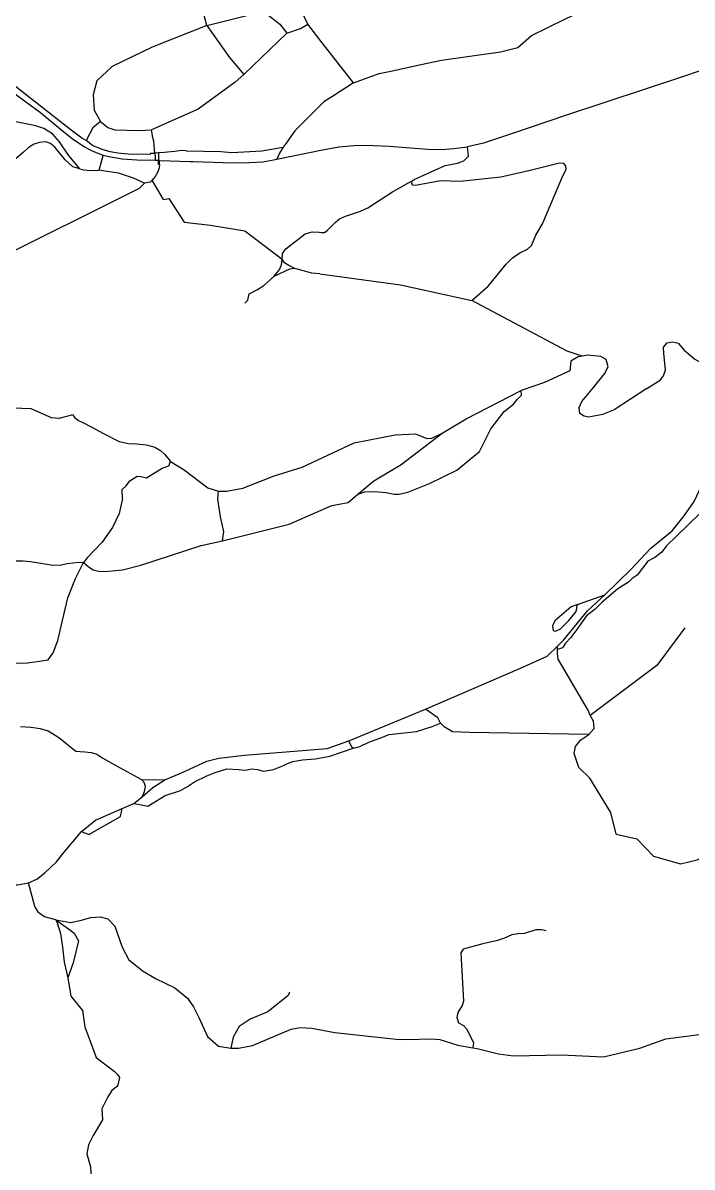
# Model space of a CAD drawing. Header units: inches. Extents: x 2740922 to 2751091, y 1249500 to 1259683.
# Drawn here: x 2747978 to 2749080, y 1252899 to 1254783 of the extents above; entities that cross this region are included whole.
import ezdxf

# ---------------------------------------------------------------- set-up
doc = ezdxf.new("R2010")
doc.units = ezdxf.units.IN
doc.header["$MEASUREMENT"] = 0

msp = doc.modelspace()

# ---------------------------------------------------------------- linework, layer by layer
for points in [[(2748281.1, 1254778.6), (2748271.7, 1254814.6), (2748257.1, 1254813.1), (2748253.7, 1254815.3), (2748260.8, 1254827.1), (2748261.4, 1254828.1), (2748263.4, 1254839.3)], [(2748667.3, 1254721.7), (2748764.2, 1254735.2), (2748792.7, 1254742.5), (2748815.2, 1254762.1), (2748840.2, 1254774.5), (2748873.5, 1254791.1), (2748914.2, 1254809.7), (2748951.3, 1254829.1), (2748973.1, 1254839.2), (2748993.7, 1254844.9)], [(2748281.1, 1254778.6), (2748362.1, 1254799.1), (2748383, 1254795.2), (2748401.2, 1254781.1), (2748412.6, 1254765.9)], [(2748447.3, 1254781.2), (2748439.8, 1254796.8), (2748436.1, 1254806.2)], [(2748412.6, 1254765.9), (2748435.1, 1254774), (2748447.3, 1254781.2)], [(2748471.2, 1254750.4), (2748447.3, 1254781.2)], [(2748281.1, 1254778.6), (2748191.1, 1254743), (2748125.3, 1254711.3), (2748100.1, 1254687.6), (2748094.2, 1254664.6), (2748095.8, 1254639.1), (2748106.3, 1254620.6)], [(2748281.1, 1254778.6), (2748318.7, 1254726.3), (2748342.3, 1254698.3)], [(2748342.3, 1254698.3), (2748412.6, 1254765.9)], [(2748522.5, 1254684.2), (2748471.2, 1254750.4)], [(2748082.4, 1254589.1), (2748075.4, 1254593.3), (2748057.7, 1254606.2), (2747953.4, 1254688.3), (2747938.7, 1254703.7), (2747927.7, 1254718.2), (2747922.4, 1254727.5)], [(2748110.8, 1254564.9), (2748092.8, 1254571.9), (2748079.5, 1254579.2), (2748061.6, 1254590.3), (2748042.9, 1254605.3), (2748007.2, 1254634.7), (2747962.2, 1254667.7), (2747942.5, 1254683.4), (2747935.1, 1254690.7), (2747928.5, 1254698.6), (2747923, 1254707.5), (2747915.8, 1254721.5)], [(2748560.1, 1254698.3), (2748564.5, 1254699.9), (2748586.5, 1254704.3), (2748633.5, 1254714.5), (2748667.3, 1254721.7)], [(2749176.2, 1254687.6), (2749168, 1254694.8), (2749159.1, 1254701), (2749151.2, 1254704.9), (2749142.6, 1254707.5), (2749131.4, 1254709), (2749120.1, 1254709.1), (2749110.9, 1254708.3), (2749102.1, 1254706.6), (2749091.2, 1254703.8), (2749065.7, 1254695)], [(2748342.3, 1254698.3), (2748327.9, 1254685.4), (2748266.9, 1254640.8), (2748189.9, 1254607)], [(2748522.5, 1254684.2), (2748560.1, 1254698.3)], [(2749065.7, 1254695), (2748873.2, 1254631.2), (2748782.6, 1254600.6), (2748736.6, 1254585.1), (2748710, 1254578.8)], [(2748522.5, 1254684.2), (2748491, 1254664.1), (2748473.7, 1254653), (2748425.7, 1254605.1), (2748411.6, 1254584.9), (2748406.9, 1254578.6)], [(2748072.3, 1254542.9), (2748053.6, 1254565), (2748038.9, 1254587.2), (2748027.2, 1254600.3), (2748012.9, 1254609.2), (2748000, 1254613.8), (2747947.8, 1254623.9), (2747934.1, 1254625.8), (2747919.9, 1254625.7), (2747905.6, 1254623), (2747871.4, 1254614.9), (2747851.2, 1254605.3), (2747809.8, 1254573.1), (2747798.3, 1254571.6)], [(2748106.3, 1254620.6), (2748093.3, 1254610.2), (2748082.4, 1254589.1)], [(2748106.3, 1254620.6), (2748118.3, 1254611), (2748129.6, 1254607.1), (2748169.1, 1254605.7), (2748189.9, 1254607)], [(2748195.7, 1254568.7), (2748193.9, 1254588.1), (2748192.4, 1254594.1), (2748189.9, 1254607)], [(2748072.3, 1254542.9), (2748060.5, 1254545.9), (2748047.9, 1254557.3), (2748031.5, 1254578), (2748024.1, 1254584.2), (2748016, 1254587.1), (2748005.6, 1254586.1), (2747998.8, 1254583.9), (2747996.3, 1254583.1), (2747986.8, 1254577), (2747979.7, 1254569.9), (2747962, 1254555.3)], [(2748188.9, 1254568.4), (2748187.3, 1254566.1), (2748151.8, 1254566.7), (2748134.9, 1254568.3), (2748121.8, 1254570.7), (2748108.8, 1254574.6), (2748092.9, 1254581.3), (2748082.4, 1254589.1)], [(2748247.4, 1254572.4), (2748239.8, 1254572.7), (2748227.9, 1254571.5), (2748210.7, 1254569.5), (2748201.5, 1254569)], [(2748247.4, 1254572.4), (2748304.1, 1254571)], [(2748304.1, 1254571), (2748322.1, 1254569.6), (2748371.5, 1254572.3), (2748406.9, 1254578.6)], [(2748396.3, 1254558.5), (2748471.6, 1254574.1), (2748498.1, 1254578.9), (2748529.4, 1254581.5), (2748555.5, 1254581.3), (2748581.4, 1254580.2), (2748645.1, 1254575.3), (2748668.5, 1254574.7), (2748687.7, 1254576), (2748710, 1254578.8)], [(2748406.9, 1254578.6), (2748400.7, 1254568.4), (2748396.3, 1254558.5)], [(2748619.2, 1254522.7), (2748622.5, 1254525), (2748673.3, 1254548.4), (2748693.7, 1254552.1), (2748704.1, 1254556), (2748711.5, 1254563.5), (2748710, 1254578.8)], [(2748104.2, 1254540.4), (2748110.8, 1254564.9)], [(2748196.1, 1254556.4), (2748166, 1254556.8), (2748141.7, 1254558.5), (2748120, 1254562.3), (2748110.8, 1254564.9)], [(2748188.9, 1254568.4), (2748195.7, 1254568.7)], [(2748201.5, 1254569), (2748195.7, 1254568.7)], [(2748195.7, 1254568.7), (2748195.9, 1254563.2), (2748196.1, 1254556.4)], [(2748202.6, 1254556.4), (2748201.7, 1254556.4), (2748196.1, 1254556.4)], [(2748201.5, 1254569), (2748201.6, 1254563.4), (2748201.7, 1254556.4), (2748202.6, 1254556.4)], [(2748203, 1254550.1), (2748201.8, 1254550.1), (2748201.7, 1254556.4), (2748202.6, 1254556.4)], [(2748202.6, 1254556.4), (2748203.5, 1254556.4), (2748253.5, 1254555), (2748258.6, 1254554.8), (2748324, 1254552.7), (2748351.3, 1254552.9), (2748373.8, 1254554.3), (2748396.3, 1254558.5)], [(2748203, 1254550.1), (2748203.5, 1254556.4), (2748202.6, 1254556.4)], [(2748072.3, 1254542.9), (2748078.9, 1254541.2), (2748088.9, 1254540.1), (2748104.2, 1254540.4)], [(2748178.5, 1254519.2), (2748160.7, 1254527.6), (2748135.6, 1254535.8), (2748113.1, 1254539.1), (2748104.2, 1254540.4)], [(2748203, 1254550.1), (2748202.5, 1254544.3), (2748200.7, 1254537.6), (2748196.3, 1254530.1), (2748191.2, 1254523.9)], [(2748717.2, 1254325.7), (2748744.3, 1254349.3), (2748773.7, 1254385.6), (2748784.3, 1254396), (2748796.5, 1254404.4), (2748808.7, 1254410.5), (2748815.7, 1254416.4), (2748822.5, 1254433.2), (2748833.4, 1254452.1), (2748866.9, 1254531.4), (2748872.3, 1254541.7), (2748871.8, 1254547.6), (2748868.4, 1254551.3), (2748861.4, 1254551.8), (2748813.2, 1254540), (2748764.7, 1254528.8), (2748697.9, 1254522.1), (2748665.5, 1254522.9), (2748624.7, 1254515.1), (2748620.4, 1254515.7), (2748618.5, 1254518.8), (2748619.2, 1254522.7)], [(2748178.5, 1254519.2), (2748169.7, 1254510.3), (2747923.9, 1254387.9), (2747852, 1254370.2)], [(2748191.2, 1254523.9), (2748187.7, 1254520.5), (2748178.5, 1254519.2)], [(2748209.7, 1254492.1), (2748191.2, 1254523.9)], [(2748404.9, 1254393.9), (2748405.6, 1254403.1), (2748411, 1254411.1), (2748442.9, 1254435.6), (2748454.6, 1254438.8), (2748465.8, 1254438.5), (2748470.1, 1254437.7), (2748475, 1254438), (2748479.1, 1254441), (2748492.1, 1254454.4), (2748499.4, 1254460.2), (2748509.2, 1254464.9), (2748534.2, 1254472.8), (2748545.9, 1254478.6), (2748586.6, 1254504.7), (2748611.8, 1254519.1), (2748619.2, 1254522.7)], [(2748209.7, 1254492.1), (2748218.6, 1254493.8), (2748244, 1254454.6), (2748287.2, 1254450), (2748343.5, 1254440.4), (2748404.9, 1254393.9)], [(2748391.3, 1254365.2), (2748400.4, 1254375.7), (2748404.1, 1254384.8), (2748404.9, 1254393.9)], [(2748426.1, 1254378.5), (2748415.9, 1254383.5), (2748408.7, 1254387.8), (2748404.9, 1254393.9)], [(2748343.8, 1254321.5), (2748348.4, 1254326.2), (2748350.9, 1254336.6), (2748364.5, 1254343.9), (2748374.7, 1254350.6), (2748391.3, 1254365.2)], [(2748426.1, 1254378.5), (2748417.4, 1254377.3), (2748391.3, 1254365.2)], [(2748467.2, 1254369.9), (2748454, 1254370.9), (2748426.1, 1254378.5)], [(2748467.2, 1254369.9), (2748599.7, 1254351.8), (2748717.2, 1254325.7)], [(2748898.9, 1254234.1), (2748874.4, 1254242.5), (2748717.2, 1254325.7)], [(2749005.5, 1254181.1), (2749027.4, 1254194.6), (2749032.5, 1254202), (2749035.9, 1254211.8), (2749033, 1254238.3), (2749032.4, 1254249.1), (2749038.7, 1254256.3), (2749048, 1254258), (2749057, 1254255.4), (2749067.1, 1254243.7), (2749084.3, 1254229.5), (2749114, 1254212.7), (2749128.4, 1254197.9), (2749139.3, 1254177.7), (2749153, 1254145.7), (2749163.6, 1254138.1)], [(2748898.9, 1254234.1), (2748892.4, 1254233), (2748880.4, 1254226.2), (2748878.5, 1254209.8), (2748837, 1254190.7), (2748798.3, 1254177.5)], [(2749005.5, 1254181.1), (2748951.3, 1254145.8), (2748932.1, 1254138.2), (2748909.6, 1254133.7), (2748902, 1254135.1), (2748895.2, 1254139.9), (2748894.1, 1254149.8), (2748898.5, 1254159.6), (2748917.6, 1254182.5), (2748935.6, 1254205.1), (2748941.5, 1254216.7), (2748938.2, 1254228.6), (2748929.4, 1254233.8), (2748907.6, 1254235.7), (2748898.9, 1254234.1)], [(2748529.7, 1254006.8), (2748541.1, 1254010.8), (2748557, 1254011.2), (2748576.1, 1254009.9), (2748589.6, 1254007.1), (2748597.5, 1254006.9), (2748611.8, 1254010.4), (2748647.6, 1254024.7), (2748692.3, 1254046.6), (2748729.6, 1254077.2), (2748741, 1254099.4), (2748748.4, 1254114.5), (2748770.4, 1254143.3), (2748785.7, 1254154.9), (2748792.3, 1254163.4), (2748799.2, 1254169.7), (2748798.3, 1254177.5)], [(2748668.4, 1254107.1), (2748707.9, 1254130.9), (2748798.3, 1254177.5)], [(2748060.8, 1254137.5), (2748037.5, 1254131.6), (2748025.6, 1254132.8), (2747992.3, 1254147.2), (2747868.2, 1254151.6), (2747835.4, 1254154.2), (2747808.2, 1254165.8)], [(2748060.8, 1254137.5), (2748063.4, 1254132.9), (2748069.7, 1254128.2), (2748077.2, 1254124.7), (2748092.1, 1254117.5), (2748111.1, 1254106.7), (2748137, 1254093.6), (2748152, 1254090.2), (2748166.2, 1254090), (2748181.3, 1254088.3), (2748184.2, 1254087.5), (2748195.5, 1254084.3), (2748204.8, 1254078.8), (2748211.8, 1254072.4), (2748221.6, 1254060.9)], [(2748936, 1253841), (2748978.5, 1253882.2), (2749011.9, 1253918), (2749046.8, 1253946.6), (2749066.9, 1253971), (2749083.2, 1253994.7), (2749099.8, 1254030), (2749109.4, 1254064.7), (2749123.6, 1254089.8), (2749144.7, 1254110.9), (2749160.7, 1254121.9), (2749171.6, 1254127.7)], [(2748300.1, 1254011.9), (2748313.7, 1254012.1), (2748340.2, 1254016.8), (2748392, 1254037.2), (2748438.2, 1254051.3), (2748523.6, 1254091.4), (2748591.1, 1254104.7), (2748624.5, 1254106.4), (2748643.4, 1254098.8), (2748651.5, 1254099.3), (2748668.4, 1254107.1)], [(2748529.7, 1254006.8), (2748556, 1254029), (2748600.7, 1254055.9), (2748668.4, 1254107.1)], [(2749179.1, 1254094.4), (2749166.6, 1254091.1), (2749149.8, 1254089.9), (2749133.7, 1254082.3), (2749123.2, 1254061.6), (2749114.8, 1254006.7), (2749092.2, 1253975.3), (2749055, 1253938.9), (2749037.2, 1253921), (2749029.8, 1253911.6), (2749018.6, 1253902.7), (2749007, 1253896.4), (2748989.3, 1253873.7), (2748981.1, 1253868.1), (2748975, 1253861.8), (2748957.4, 1253850.8), (2748931.9, 1253828.8), (2748920.3, 1253817.5), (2748905.9, 1253806.5), (2748888.3, 1253781.8), (2748879.4, 1253770.4), (2748871.5, 1253761.5), (2748866.7, 1253753.7), (2748858.2, 1253750.9)], [(2748142.3, 1253999.6), (2748141.8, 1254014.6), (2748148.2, 1254020.6), (2748154.2, 1254029), (2748166.6, 1254036.4), (2748172.7, 1254036), (2748182, 1254033.7), (2748207.4, 1254049.5), (2748218.4, 1254053.7), (2748221.6, 1254060.9)], [(2748221.6, 1254060.9), (2748243.6, 1254047.1), (2748283, 1254017.2), (2748300.1, 1254011.9)], [(2748307.2, 1253930.1), (2748309.3, 1253945.5), (2748303.8, 1253969.6), (2748299, 1253998.5), (2748300.1, 1254011.9)], [(2748142.3, 1253999.6), (2748136.7, 1253975.3), (2748125.7, 1253952), (2748109.1, 1253928.1), (2748084.4, 1253902.1), (2748078.1, 1253894.4)], [(2748307.2, 1253930.1), (2748416.4, 1253957.7), (2748486.7, 1253988.2), (2748513.8, 1253993.4), (2748529.7, 1254006.8)], [(2747529.3, 1253786.4), (2747558.6, 1253800.2), (2747579.8, 1253805.6), (2747675.1, 1253819.5), (2747722.9, 1253825.9), (2747745.5, 1253836), (2747766.2, 1253841.8), (2747797.1, 1253860.5), (2747886.7, 1253906.4), (2747905.4, 1253913.6), (2747912.3, 1253912.2), (2747920.3, 1253908.4), (2747930.6, 1253902), (2747940.6, 1253897.7), (2747949.4, 1253896.2), (2747961.1, 1253897), (2747978.9, 1253897.1), (2747991.2, 1253895.8), (2748025, 1253890.6), (2748039.7, 1253890.1), (2748051.1, 1253892.7), (2748070.1, 1253894.7), (2748078.1, 1253894.4)], [(2748078.1, 1253894.4), (2748082.2, 1253890.8), (2748088, 1253886), (2748094.1, 1253882.4), (2748102.6, 1253880.1), (2748113.9, 1253879.4), (2748142.5, 1253882.3), (2748172.5, 1253890), (2748271.9, 1253922.3), (2748307.2, 1253930.1)], [(2748019.9, 1253734), (2748028.3, 1253745.8), (2748036.2, 1253765.9), (2748045.7, 1253808.1), (2748052.6, 1253836.4), (2748064.9, 1253867.9), (2748078.1, 1253894.4)], [(2748858.1, 1253756.4), (2748868.9, 1253766.8), (2748907.7, 1253814.7), (2748936, 1253841)], [(2748891.4, 1253825.1), (2748936, 1253841)], [(2748891.4, 1253825.1), (2748880.9, 1253821.3), (2748854, 1253798.2), (2748849.8, 1253789.9), (2748851, 1253782.6), (2748855.1, 1253781), (2748863, 1253785.1), (2748876.8, 1253799), (2748889, 1253813.5), (2748891.4, 1253825.1)], [(2749067.9, 1253787), (2749021.7, 1253724.5), (2748912.2, 1253642.3)], [(2748641.2, 1253652.9), (2748797.6, 1253720.1), (2748841.2, 1253740), (2748858.1, 1253756.4)], [(2748912.2, 1253642.3), (2748909, 1253650.2), (2748859.4, 1253734.9), (2748858, 1253744.3), (2748858.2, 1253750.9)], [(2748858.2, 1253750.9), (2748858.1, 1253756.4)], [(2747957.5, 1253630.3), (2747961.2, 1253651), (2747959.5, 1253660.1), (2747953.8, 1253677.8), (2747954.9, 1253690.7), (2747963.4, 1253699.4), (2747960.6, 1253719.4), (2747967.5, 1253728.3), (2747985.8, 1253729), (2748002, 1253731.5), (2748019.9, 1253734)], [(2748514.7, 1253600.6), (2748641.2, 1253652.9)], [(2748665.6, 1253629.5), (2748661.3, 1253638.8), (2748641.2, 1253652.9)], [(2748912.2, 1253642.3), (2748916.7, 1253633.7), (2748917.9, 1253620.5), (2748910, 1253611.2)], [(2747974.6, 1253624.1), (2747992.1, 1253622.9), (2748007.1, 1253621.1), (2748019.8, 1253617.4), (2748031.8, 1253610.2), (2748039.1, 1253605), (2748057.8, 1253589.7), (2748065.3, 1253583.9), (2748072.8, 1253582.9), (2748080.4, 1253582.6), (2748091, 1253581.6), (2748100.3, 1253578.7), (2748110, 1253571.9), (2748143.6, 1253553.2), (2748173.6, 1253537)], [(2748521.8, 1253588.5), (2748532.7, 1253591.5), (2748547.6, 1253598.7), (2748565.7, 1253605.2), (2748581.2, 1253611.1), (2748626, 1253616.1), (2748652, 1253624.5), (2748665.6, 1253629.5)], [(2748910, 1253611.2), (2748713.2, 1253614.6), (2748685.3, 1253615.4), (2748671.8, 1253623.5), (2748665.6, 1253629.5)], [(2748954.9, 1253447), (2748945.9, 1253482.6), (2748911.5, 1253539.3), (2748893.4, 1253556.6), (2748885.7, 1253580), (2748887.8, 1253591.5), (2748896.5, 1253602.1), (2748910, 1253611.2)], [(2748212.3, 1253536.4), (2748239.4, 1253547.7), (2748280.9, 1253567.3), (2748301.1, 1253572.2), (2748343.3, 1253577), (2748478.9, 1253588.3), (2748514.7, 1253600.6)], [(2748521.8, 1253588.5), (2748520, 1253590.2), (2748514.7, 1253600.6)], [(2748237.7, 1253518.8), (2748249.3, 1253525.5), (2748260.7, 1253532.9), (2748281.2, 1253542.8), (2748294.8, 1253548.7), (2748313.8, 1253554.5), (2748333.4, 1253553.7), (2748344.5, 1253552.5), (2748355.1, 1253554.3), (2748364.6, 1253553.6), (2748374.2, 1253550.8), (2748390.8, 1253553.7), (2748407.3, 1253559.9), (2748414, 1253563.5), (2748422.9, 1253566.7), (2748438.4, 1253569.4), (2748460, 1253571.1), (2748483.5, 1253575.2), (2748521.8, 1253588.5)], [(2748954.9, 1253447), (2748988.7, 1253439), (2749016.2, 1253410.9), (2749060.6, 1253398.3), (2749087.9, 1253404.7), (2749108.9, 1253416.2), (2749116.1, 1253440.4), (2749110.9, 1253457.3), (2749098.2, 1253483.3), (2749099.5, 1253500.6), (2749124.4, 1253543.5), (2749147.1, 1253592.1)], [(2748173.6, 1253537), (2748212.3, 1253536.4)], [(2748174.8, 1253508.7), (2748178.5, 1253517.2), (2748180, 1253525.7), (2748178.2, 1253532.2), (2748173.6, 1253537)], [(2748174.8, 1253508.7), (2748192.4, 1253523.6), (2748212.3, 1253536.4)], [(2748160.9, 1253497.5), (2748173.3, 1253495), (2748183.8, 1253492.9), (2748212.6, 1253510.6), (2748237.7, 1253518.8)], [(2748160.9, 1253497.5), (2748174.8, 1253508.7)], [(2748074.7, 1253451.6), (2748097.9, 1253470), (2748141.7, 1253489.1)], [(2748074.7, 1253451.6), (2748086.7, 1253446.3), (2748139.2, 1253476), (2748141.7, 1253489.1)], [(2748141.7, 1253489.1), (2748160.9, 1253497.5)], [(2747987.8, 1253366.6), (2748001.5, 1253372.6), (2748014.8, 1253383.4), (2748033.6, 1253401.2), (2748043.5, 1253414.1), (2748074.7, 1253451.6)], [(2747961.7, 1253363.6), (2747969.8, 1253363.5), (2747987.8, 1253366.6)], [(2748032.4, 1253305.9), (2748013.9, 1253310.7), (2748004.9, 1253317.3), (2747998.2, 1253327.8), (2747987.8, 1253366.6)], [(2748032.4, 1253305.9), (2748056.6, 1253301.4), (2748072.9, 1253304.6), (2748090.3, 1253309.8), (2748105.8, 1253310.9), (2748118.2, 1253307.3), (2748129.9, 1253295.4), (2748141.7, 1253260.7), (2748152.6, 1253239.8), (2748176.5, 1253221.3), (2748196.4, 1253209.3), (2748228.4, 1253194.1), (2748249.3, 1253176.7), (2748259.4, 1253162.8), (2748268, 1253144.9), (2748282.5, 1253113.6), (2748300.5, 1253097.8), (2748320.6, 1253094.5)], [(2748032.4, 1253305.9), (2748053.7, 1253291.1), (2748062.9, 1253283.7), (2748069.7, 1253271), (2748061, 1253235.1), (2748052.2, 1253210.4)], [(2748032.4, 1253305.9), (2748035.2, 1253299.1), (2748040.1, 1253283.4), (2748043.8, 1253260.8), (2748046.6, 1253236), (2748052.2, 1253210.4)], [(2748839.7, 1253288), (2748831.7, 1253289.6), (2748822.5, 1253289.2), (2748804.1, 1253283.5), (2748793.4, 1253282.6), (2748783, 1253280.9), (2748771.1, 1253275.6), (2748759.7, 1253271.6), (2748735.3, 1253266.4), (2748702.9, 1253257.4), (2748699.1, 1253251.5), (2748703.4, 1253171.8), (2748701.2, 1253165), (2748694.1, 1253153.2), (2748692.7, 1253144.8), (2748695.5, 1253136.3), (2748703.7, 1253132), (2748708.6, 1253126.5)], [(2748052.2, 1253210.4), (2748057.5, 1253180.1), (2748076.8, 1253156.3), (2748080.5, 1253129.8), (2748099.3, 1253078.9), (2748128.9, 1253056.6), (2748134.3, 1253051.4), (2748137.3, 1253046.3), (2748134.1, 1253032), (2748124.8, 1253024.7), (2748118.4, 1253014.5), (2748108.3, 1252994.5), (2748109.3, 1252976.3)], [(2748417.3, 1253186.6), (2748415, 1253181.5), (2748381.5, 1253154.6), (2748352.3, 1253142.2), (2748334.2, 1253130.3), (2748324.7, 1253112.8), (2748320.6, 1253094.5)], [(2748320.6, 1253094.5), (2748333.4, 1253094.5), (2748356.5, 1253098.7), (2748420.1, 1253125.8), (2748434.6, 1253128.5), (2748453.8, 1253127.6), (2748492, 1253120.4), (2748592.7, 1253109.1), (2748611.5, 1253108.8), (2748650.1, 1253110.1), (2748664.8, 1253108.5), (2748694.3, 1253099.4), (2748718.9, 1253095.3)], [(2748708.6, 1253126.5), (2748719.8, 1253103.8), (2748718.9, 1253095.3)], [(2748718.9, 1253095.3), (2748726.2, 1253094.1), (2748761.2, 1253085.4), (2748785.9, 1253081.8), (2748864.6, 1253083.6), (2748933.8, 1253080.2), (2748993.7, 1253094.7), (2749036.7, 1253109.6), (2749091.5, 1253117.1)], [(2748109.3, 1252976.3), (2748094, 1252950.4), (2748086.5, 1252935.5), (2748083.8, 1252920.5), (2748089.6, 1252898.9), (2748091.6, 1252866.4), (2748095.1, 1252858.3), (2748102.3, 1252853.7), (2748122.1, 1252864.6), (2748148.5, 1252869.8)]]:
    msp.add_lwpolyline(points)

doc.saveas('drawing.dxf')
